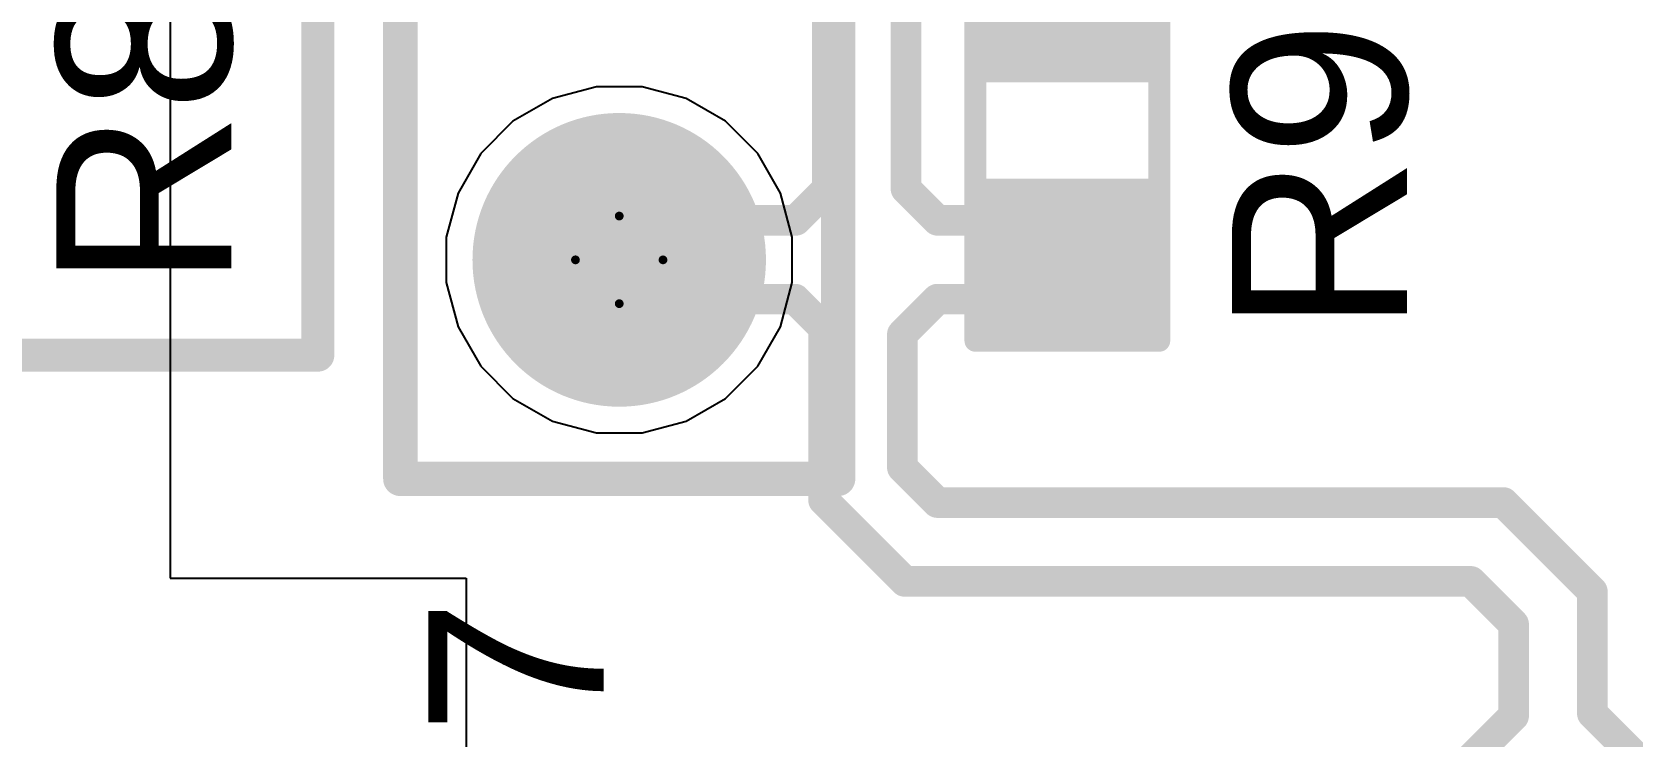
# Model space of a CAD drawing. Header units: inches. Extents: x -4 to 5258, y -4 to 5281.
# Drawn here: x 114.62 to 123.91, y 20.67 to 24.76 of the extents above; entities that cross this region are included whole.
import ezdxf

# ---------------------------------------------------------------- set-up
doc = ezdxf.new("R2010")
doc.units = ezdxf.units.IN
for name, color, linetype in [('Bottom Layer', 5, 'Continuous'), ('Bottom Solder', 6, 'Continuous'), ('Drill Drawing', 1, 'Continuous'), ('Layer 1', 16, 'Continuous'), ('Layer 2', 76, 'Continuous'), ('Multi-Layer', 9, 'Continuous'), ('Pad Holes', 156, 'Continuous'), ('Top Layer', 1, 'Continuous'), ('Top Overlay', 2, 'Continuous'), ('Top Paste', 8, 'Continuous'), ('Top Solder', 216, 'Continuous')]:
    doc.layers.add(name, color=color, linetype=linetype)
doc.styles.add('Arial', font='', dxfattribs={"height": 0.2})
doc.styles.get('Arial').set_extended_font_data('Arial')

# ---------------------------------------------------------------- blocks, each defined once
blk = doc.blocks.new('R___0603_77')
at = {"layer": 'Top Layer'}
for points in [[(-0.381, 0.4445), (-0.381, -0.4445), (-1.143, -0.4445), (-1.143, 0.4445)], [(1.143, 0.4445), (1.143, -0.4445), (0.381, -0.4445), (0.381, 0.4445)]]:
    blk.add_hatch(color=1, dxfattribs=at).paths.add_polyline_path(points)
at = {"layer": 'Top Paste'}
for points in [[(-0.381, 0.4445), (-0.381, -0.4445), (-1.143, -0.4445), (-1.143, 0.4445)], [(1.143, 0.4445), (1.143, -0.4445), (0.381, -0.4445), (0.381, 0.4445)]]:
    blk.add_hatch(color=8, dxfattribs=at).paths.add_polyline_path(points)
at = {"layer": 'Top Solder'}
for points in [[(-0.2794, 0.5461), (-0.2794, -0.5461), (-1.2446, -0.5461), (-1.2446, 0.5461)], [(1.2446, 0.5461), (1.2446, -0.5461), (0.2794, -0.5461), (0.2794, 0.5461)]]:
    blk.add_hatch(color=216, dxfattribs=at).paths.add_polyline_path(points)
at = {"layer": 'Top Overlay'}
for points in [[(-1.2192, -0.5334, 0.127, 0.127, 0), (-1.2192, 0.5334, 0.127, 0.127, 0)], [(1.2192, 0.5334, 0.127, 0.127, 0), (-1.2192, 0.5334, 0.127, 0.127, 0)], [(1.2192, -0.5334, 0.127, 0.127, 0), (1.2192, 0.5334, 0.127, 0.127, 0)], [(1.2192, -0.5334, 0.127, 0.127, 0), (-1.2192, -0.5334, 0.127, 0.127, 0)]]:
    blk.add_lwpolyline(points, format="xyseb", dxfattribs=at)
for points in [[(-1.251, 0.5334, 0.0635, 0.0635, 1), (-1.1874, 0.5334, 0.0635, 0.0635, 1)], [(-1.251, 0.5334, 0.0635, 0.0635, 1), (-1.1874, 0.5334, 0.0635, 0.0635, 1)], [(1.1874, 0.5334, 0.0635, 0.0635, 1), (1.251, 0.5334, 0.0635, 0.0635, 1)], [(1.1874, 0.5334, 0.0635, 0.0635, 1), (1.251, 0.5334, 0.0635, 0.0635, 1)], [(-1.251, -0.5334, 0.0635, 0.0635, 1), (-1.1874, -0.5334, 0.0635, 0.0635, 1)], [(-1.251, -0.5334, 0.0635, 0.0635, 1), (-1.1874, -0.5334, 0.0635, 0.0635, 1)], [(1.1874, -0.5334, 0.0635, 0.0635, 1), (1.251, -0.5334, 0.0635, 0.0635, 1)], [(1.1874, -0.5334, 0.0635, 0.0635, 1), (1.251, -0.5334, 0.0635, 0.0635, 1)]]:
    blk.add_lwpolyline(points, format="xyseb", close=True, dxfattribs=at)
blk = doc.blocks.new('HDR1X2__211')
at = {"layer": 'Bottom Layer'}
blk.add_hatch(color=5, dxfattribs=at).paths.add_polyline_path([(-0.75, 0.75), (0.75, 0.75), (0.75, -0.75), (-0.75, -0.75)])
h = blk.add_hatch(color=5, dxfattribs=at)
edge = h.paths.add_edge_path()
edge.add_arc((2.54, 0), 0.75, 0, 360)
at = {"layer": 'Bottom Solder'}
blk.add_hatch(color=6, dxfattribs=at).paths.add_polyline_path([(-0.8516, 0.8516), (0.8516, 0.8516), (0.8516, -0.8516), (-0.8516, -0.8516)])
h = blk.add_hatch(color=6, dxfattribs=at)
edge = h.paths.add_edge_path()
edge.add_arc((2.54, 0), 0.8516, 0, 360)
at = {"layer": 'Layer 1'}
blk.add_hatch(color=16, dxfattribs=at).paths.add_polyline_path([(-0.75, 0.75), (0.75, 0.75), (0.75, -0.75), (-0.75, -0.75)])
h = blk.add_hatch(color=16, dxfattribs=at)
edge = h.paths.add_edge_path()
edge.add_arc((2.54, 0), 0.75, 0, 360)
at = {"layer": 'Layer 2'}
blk.add_hatch(color=76, dxfattribs=at).paths.add_polyline_path([(-0.75, 0.75), (0.75, 0.75), (0.75, -0.75), (-0.75, -0.75)])
h = blk.add_hatch(color=76, dxfattribs=at)
edge = h.paths.add_edge_path()
edge.add_arc((2.54, 0), 0.75, 0, 360)
at = {"layer": 'Multi-Layer'}
blk.add_hatch(color=9, dxfattribs=at).paths.add_polyline_path([(-0.75, 0.75), (0.75, 0.75), (0.75, -0.75), (-0.75, -0.75)])
h = blk.add_hatch(color=9, dxfattribs=at)
edge = h.paths.add_edge_path()
edge.add_arc((2.54, 0), 0.75, 0, 360)
at = {"layer": 'Pad Holes'}
h = blk.add_hatch(color=7, dxfattribs=at)
edge = h.paths.add_edge_path()
edge.add_arc((0, 0), 0.45, 0, 360)
h = blk.add_hatch(color=7, dxfattribs=at)
edge = h.paths.add_edge_path()
edge.add_arc((2.54, 0), 0.45, 0, 360)
at = {"layer": 'Top Layer'}
blk.add_hatch(color=1, dxfattribs=at).paths.add_polyline_path([(-0.75, 0.75), (0.75, 0.75), (0.75, -0.75), (-0.75, -0.75)])
h = blk.add_hatch(color=1, dxfattribs=at)
edge = h.paths.add_edge_path()
edge.add_arc((2.54, 0), 0.75, 0, 360)
at = {"layer": 'Top Solder'}
blk.add_hatch(color=216, dxfattribs=at).paths.add_polyline_path([(-0.8516, 0.8516), (0.8516, 0.8516), (0.8516, -0.8516), (-0.8516, -0.8516)])
h = blk.add_hatch(color=216, dxfattribs=at)
edge = h.paths.add_edge_path()
edge.add_arc((2.54, 0), 0.8516, 0, 360)
at = {"layer": 'Top Overlay'}
for points in [[(3.81, 1.27, 0.2, 0.2, 0), (-1.27, 1.27, 0.2, 0.2, 0)], [(-1.27, -1.27, 0.2, 0.2, 0), (-1.27, 1.27, 0.2, 0.2, 0)], [(3.81, -1.27, 0.2, 0.2, 0), (3.81, 1.27, 0.2, 0.2, 0)], [(-1.27, -1.27, 0.2, 0.2, 0), (3.81, -1.27, 0.2, 0.2, 0)]]:
    blk.add_lwpolyline(points, format="xyseb", dxfattribs=at)
for points in [[(-1.32, 1.27, 0.1, 0.1, 1), (-1.22, 1.27, 0.1, 0.1, 1)], [(-1.32, 1.27, 0.1, 0.1, 1), (-1.22, 1.27, 0.1, 0.1, 1)], [(3.76, 1.27, 0.1, 0.1, 1), (3.86, 1.27, 0.1, 0.1, 1)], [(3.76, 1.27, 0.1, 0.1, 1), (3.86, 1.27, 0.1, 0.1, 1)], [(-1.32, -1.27, 0.1, 0.1, 1), (-1.22, -1.27, 0.1, 0.1, 1)], [(-1.32, -1.27, 0.1, 0.1, 1), (-1.22, -1.27, 0.1, 0.1, 1)], [(3.76, -1.27, 0.1, 0.1, 1), (3.86, -1.27, 0.1, 0.1, 1)], [(3.76, -1.27, 0.1, 0.1, 1), (3.86, -1.27, 0.1, 0.1, 1)]]:
    blk.add_lwpolyline(points, format="xyseb", close=True, dxfattribs=at)

msp = doc.modelspace()

# ---------------------------------------------------------------- linework, layer by layer
at = {"layer": 'Bottom Layer'}
for p, q in [((117.9003, 24.4414), (117.645, 24.373)), ((118.1647, 24.4414), (117.9003, 24.4414)), ((118.42, 24.373), (118.1647, 24.4414)), ((117.645, 24.373), (117.416, 24.2408)), ((118.649, 24.2408), (118.42, 24.373)), ((117.416, 24.2408), (117.2291, 24.0539)), ((118.8359, 24.0539), (118.649, 24.2408)), ((117.2291, 24.0539), (117.0969, 23.8249)), ((118.9681, 23.8249), (118.8359, 24.0539)), ((117.0969, 23.8249), (117.0285, 23.5696)), ((119.0365, 23.5696), (118.9681, 23.8249)), ((117.0285, 23.5696), (117.0285, 23.3052)), ((119.0365, 23.3052), (119.0365, 23.5696)), ((117.0285, 23.3052), (117.0969, 23.0499)), ((118.9681, 23.0499), (119.0365, 23.3052)), ((117.0969, 23.0499), (117.2291, 22.8209)), ((118.8359, 22.8209), (118.9681, 23.0499)), ((117.2291, 22.8209), (117.416, 22.634)), ((118.649, 22.634), (118.8359, 22.8209)), ((117.416, 22.634), (117.645, 22.5018)), ((118.42, 22.5018), (118.649, 22.634)), ((117.645, 22.5018), (117.9003, 22.4334)), ((118.1647, 22.4334), (118.42, 22.5018)), ((117.9003, 22.4334), (118.1647, 22.4334))]:
    msp.add_line(p, q, dxfattribs=at)
at = {"layer": 'Drill Drawing'}
for points in [[(117.7785, 23.4374, 0.0508, 0.0508, 0), (118.0325, 23.6914, 0.0508, 0.0508, 0)], [(118.0325, 23.6914, 0.0508, 0.0508, 0), (118.2865, 23.4374, 0.0508, 0.0508, 0)], [(117.7785, 23.4374, 0.0508, 0.0508, 0), (118.0325, 23.1834, 0.0508, 0.0508, 0)], [(118.0325, 23.1834, 0.0508, 0.0508, 0), (118.2865, 23.4374, 0.0508, 0.0508, 0)]]:
    msp.add_lwpolyline(points, format="xyseb", dxfattribs=at)
for points in [[(118.0198, 23.6914, 0.0254, 0.0254, 1), (118.0452, 23.6914, 0.0254, 0.0254, 1)], [(118.0198, 23.6914, 0.0254, 0.0254, 1), (118.0452, 23.6914, 0.0254, 0.0254, 1)], [(117.7658, 23.4374, 0.0254, 0.0254, 1), (117.7912, 23.4374, 0.0254, 0.0254, 1)], [(117.7658, 23.4374, 0.0254, 0.0254, 1), (117.7912, 23.4374, 0.0254, 0.0254, 1)], [(118.2738, 23.4374, 0.0254, 0.0254, 1), (118.2992, 23.4374, 0.0254, 0.0254, 1)], [(118.2738, 23.4374, 0.0254, 0.0254, 1), (118.2992, 23.4374, 0.0254, 0.0254, 1)], [(118.0198, 23.1834, 0.0254, 0.0254, 1), (118.0452, 23.1834, 0.0254, 0.0254, 1)], [(118.0198, 23.1834, 0.0254, 0.0254, 1), (118.0452, 23.1834, 0.0254, 0.0254, 1)]]:
    msp.add_lwpolyline(points, format="xyseb", close=True, dxfattribs=at)
at = {"layer": 'Layer 1'}
for p, q in [((117.9003, 24.4414), (117.645, 24.373)), ((118.1647, 24.4414), (117.9003, 24.4414)), ((118.42, 24.373), (118.1647, 24.4414)), ((117.645, 24.373), (117.416, 24.2408)), ((118.649, 24.2408), (118.42, 24.373)), ((117.416, 24.2408), (117.2291, 24.0539)), ((118.8359, 24.0539), (118.649, 24.2408)), ((117.2291, 24.0539), (117.0969, 23.8249)), ((118.9681, 23.8249), (118.8359, 24.0539)), ((117.0969, 23.8249), (117.0285, 23.5696)), ((119.0365, 23.5696), (118.9681, 23.8249)), ((117.0285, 23.5696), (117.0285, 23.3052)), ((119.0365, 23.3052), (119.0365, 23.5696)), ((117.0285, 23.3052), (117.0969, 23.0499)), ((118.9681, 23.0499), (119.0365, 23.3052)), ((117.0969, 23.0499), (117.2291, 22.8209)), ((118.8359, 22.8209), (118.9681, 23.0499)), ((117.2291, 22.8209), (117.416, 22.634)), ((118.649, 22.634), (118.8359, 22.8209)), ((117.416, 22.634), (117.645, 22.5018)), ((118.42, 22.5018), (118.649, 22.634)), ((117.645, 22.5018), (117.9003, 22.4334)), ((118.1647, 22.4334), (118.42, 22.5018)), ((117.9003, 22.4334), (118.1647, 22.4334))]:
    msp.add_line(p, q, dxfattribs=at)
at = {"layer": 'Top Layer'}
for p, q in [((115.4272, 41.4037), (115.4269, 21.5917)), ((115.4272, 41.4037), (115.4269, 21.5917)), ((115.4269, 21.5917), (117.1435, 21.5917)), ((115.4269, 21.5917), (117.1435, 21.5917)), ((117.1435, 21.5917), (117.1435, 7.6217)), ((117.1435, 21.5917), (117.1435, 7.6217))]:
    msp.add_line(p, q, dxfattribs=at)
for points in [[(119.2394, 23.8488, 0.1778, 0.1778, 0), (119.2394, 28.2264, 0.1778, 0.1778, 0)], [(119.6966, 23.8493, 0.1778, 0.1778, 0), (119.6966, 28.2172, 0.1778, 0.1778, 0)], [(119.0572, 23.6666, 0.1778, 0.1778, 0), (119.2394, 23.8488, 0.1778, 0.1778, 0)], [(119.6966, 23.8493, 0.1778, 0.1778, 0), (119.8793, 23.6666, 0.1778, 0.1778, 0)], [(118.2865, 23.4374, 0.1778, 0.1778, 0), (118.5157, 23.6666, 0.1778, 0.1778, 0)], [(118.5157, 23.6666, 0.1778, 0.1778, 0), (119.0572, 23.6666, 0.1778, 0.1778, 0)], [(119.8793, 23.6666, 0.1778, 0.1778, 0), (120.3918, 23.6666, 0.1778, 0.1778, 0)], [(120.3918, 23.6666, 0.1778, 0.1778, 0), (120.633, 23.4254, 0.1778, 0.1778, 0)], [(118.2865, 23.4374, 0.1778, 0.1778, 0), (118.5145, 23.2094, 0.1778, 0.1778, 0)], [(120.417, 23.2094, 0.1778, 0.1778, 0), (120.633, 23.4254, 0.1778, 0.1778, 0)], [(118.5145, 23.2094, 0.1778, 0.1778, 0), (119.0533, 23.2094, 0.1778, 0.1778, 0)], [(119.0533, 23.2094, 0.1778, 0.1778, 0), (119.2185, 23.0442, 0.1778, 0.1778, 0)], [(119.6757, 23.0059, 0.1778, 0.1778, 0), (119.8792, 23.2094, 0.1778, 0.1778, 0)], [(119.8792, 23.2094, 0.1778, 0.1778, 0), (120.417, 23.2094, 0.1778, 0.1778, 0)], [(119.2185, 22.0439, 0.1778, 0.1778, 0), (119.2185, 23.0442, 0.1778, 0.1778, 0)], [(119.6757, 22.2332, 0.1778, 0.1778, 0), (119.6757, 23.0059, 0.1778, 0.1778, 0)], [(119.6757, 22.2332, 0.1778, 0.1778, 0), (119.8791, 22.0298, 0.1778, 0.1778, 0)], [(119.2185, 22.0439, 0.1778, 0.1778, 0), (119.6897, 21.5726, 0.1778, 0.1778, 0)], [(119.8791, 22.0298, 0.1778, 0.1778, 0), (123.1637, 22.0298, 0.1778, 0.1778, 0)], [(123.1637, 22.0298, 0.1778, 0.1778, 0), (123.6799, 21.5136, 0.1778, 0.1778, 0)], [(119.6897, 21.5726, 0.1778, 0.1778, 0), (122.9743, 21.5726, 0.1778, 0.1778, 0)], [(122.9743, 21.5726, 0.1778, 0.1778, 0), (123.2227, 21.3243, 0.1778, 0.1778, 0)], [(123.6799, 20.8064, 0.1778, 0.1778, 0), (123.6799, 21.5136, 0.1778, 0.1778, 0)], [(123.2227, 20.7921, 0.1778, 0.1778, 0), (123.2227, 21.3243, 0.1778, 0.1778, 0)], [(123.6799, 20.8064, 0.1778, 0.1778, 0), (124.0635, 20.4228, 0.1778, 0.1778, 0)], [(122.8534, 20.4228, 0.1778, 0.1778, 0), (123.2227, 20.7921, 0.1778, 0.1778, 0)]]:
    msp.add_lwpolyline(points, format="xyseb", dxfattribs=at)
for points in [[(119.195, 23.8488, 0.0889, 0.0889, 1), (119.2839, 23.8488, 0.0889, 0.0889, 1)], [(119.195, 23.8488, 0.0889, 0.0889, 1), (119.2839, 23.8488, 0.0889, 0.0889, 1)], [(119.6522, 23.8493, 0.0889, 0.0889, 1), (119.7411, 23.8493, 0.0889, 0.0889, 1)], [(119.6522, 23.8493, 0.0889, 0.0889, 1), (119.7411, 23.8493, 0.0889, 0.0889, 1)], [(118.4713, 23.6666, 0.0889, 0.0889, 1), (118.5602, 23.6666, 0.0889, 0.0889, 1)], [(118.4713, 23.6666, 0.0889, 0.0889, 1), (118.5602, 23.6666, 0.0889, 0.0889, 1)], [(119.0128, 23.6666, 0.0889, 0.0889, 1), (119.1017, 23.6666, 0.0889, 0.0889, 1)], [(119.0128, 23.6666, 0.0889, 0.0889, 1), (119.1017, 23.6666, 0.0889, 0.0889, 1)], [(119.8349, 23.6666, 0.0889, 0.0889, 1), (119.9238, 23.6666, 0.0889, 0.0889, 1)], [(119.8349, 23.6666, 0.0889, 0.0889, 1), (119.9238, 23.6666, 0.0889, 0.0889, 1)], [(120.3473, 23.6666, 0.0889, 0.0889, 1), (120.4362, 23.6666, 0.0889, 0.0889, 1)], [(120.3473, 23.6666, 0.0889, 0.0889, 1), (120.4362, 23.6666, 0.0889, 0.0889, 1)], [(118.2421, 23.4374, 0.0889, 0.0889, 1), (118.331, 23.4374, 0.0889, 0.0889, 1)], [(118.2421, 23.4374, 0.0889, 0.0889, 1), (118.331, 23.4374, 0.0889, 0.0889, 1)], [(120.5885, 23.4254, 0.0889, 0.0889, 1), (120.6774, 23.4254, 0.0889, 0.0889, 1)], [(120.5885, 23.4254, 0.0889, 0.0889, 1), (120.6774, 23.4254, 0.0889, 0.0889, 1)], [(118.4701, 23.2094, 0.0889, 0.0889, 1), (118.559, 23.2094, 0.0889, 0.0889, 1)], [(118.4701, 23.2094, 0.0889, 0.0889, 1), (118.559, 23.2094, 0.0889, 0.0889, 1)], [(119.0089, 23.2094, 0.0889, 0.0889, 1), (119.0978, 23.2094, 0.0889, 0.0889, 1)], [(119.0089, 23.2094, 0.0889, 0.0889, 1), (119.0978, 23.2094, 0.0889, 0.0889, 1)], [(119.8347, 23.2094, 0.0889, 0.0889, 1), (119.9236, 23.2094, 0.0889, 0.0889, 1)], [(119.8347, 23.2094, 0.0889, 0.0889, 1), (119.9236, 23.2094, 0.0889, 0.0889, 1)], [(120.3725, 23.2094, 0.0889, 0.0889, 1), (120.4614, 23.2094, 0.0889, 0.0889, 1)], [(120.3725, 23.2094, 0.0889, 0.0889, 1), (120.4614, 23.2094, 0.0889, 0.0889, 1)], [(119.174, 23.0442, 0.0889, 0.0889, 1), (119.2629, 23.0442, 0.0889, 0.0889, 1)], [(119.174, 23.0442, 0.0889, 0.0889, 1), (119.2629, 23.0442, 0.0889, 0.0889, 1)], [(119.6312, 23.0059, 0.0889, 0.0889, 1), (119.7201, 23.0059, 0.0889, 0.0889, 1)], [(119.6312, 23.0059, 0.0889, 0.0889, 1), (119.7201, 23.0059, 0.0889, 0.0889, 1)], [(119.6312, 22.2332, 0.0889, 0.0889, 1), (119.7201, 22.2332, 0.0889, 0.0889, 1)], [(119.6312, 22.2332, 0.0889, 0.0889, 1), (119.7201, 22.2332, 0.0889, 0.0889, 1)], [(119.174, 22.0439, 0.0889, 0.0889, 1), (119.2629, 22.0439, 0.0889, 0.0889, 1)], [(119.174, 22.0439, 0.0889, 0.0889, 1), (119.2629, 22.0439, 0.0889, 0.0889, 1)], [(119.8346, 22.0298, 0.0889, 0.0889, 1), (119.9235, 22.0298, 0.0889, 0.0889, 1)], [(119.8346, 22.0298, 0.0889, 0.0889, 1), (119.9235, 22.0298, 0.0889, 0.0889, 1)], [(123.1193, 22.0298, 0.0889, 0.0889, 1), (123.2082, 22.0298, 0.0889, 0.0889, 1)], [(123.1193, 22.0298, 0.0889, 0.0889, 1), (123.2082, 22.0298, 0.0889, 0.0889, 1)], [(119.6453, 21.5726, 0.0889, 0.0889, 1), (119.7342, 21.5726, 0.0889, 0.0889, 1)], [(119.6453, 21.5726, 0.0889, 0.0889, 1), (119.7342, 21.5726, 0.0889, 0.0889, 1)], [(122.9299, 21.5726, 0.0889, 0.0889, 1), (123.0188, 21.5726, 0.0889, 0.0889, 1)], [(122.9299, 21.5726, 0.0889, 0.0889, 1), (123.0188, 21.5726, 0.0889, 0.0889, 1)], [(123.6354, 21.5136, 0.0889, 0.0889, 1), (123.7243, 21.5136, 0.0889, 0.0889, 1)], [(123.6354, 21.5136, 0.0889, 0.0889, 1), (123.7243, 21.5136, 0.0889, 0.0889, 1)], [(123.1782, 21.3243, 0.0889, 0.0889, 1), (123.2671, 21.3243, 0.0889, 0.0889, 1)], [(123.1782, 21.3243, 0.0889, 0.0889, 1), (123.2671, 21.3243, 0.0889, 0.0889, 1)], [(123.6354, 20.8064, 0.0889, 0.0889, 1), (123.7243, 20.8064, 0.0889, 0.0889, 1)], [(123.6354, 20.8064, 0.0889, 0.0889, 1), (123.7243, 20.8064, 0.0889, 0.0889, 1)], [(123.1782, 20.7921, 0.0889, 0.0889, 1), (123.2671, 20.7921, 0.0889, 0.0889, 1)], [(123.1782, 20.7921, 0.0889, 0.0889, 1), (123.2671, 20.7921, 0.0889, 0.0889, 1)]]:
    msp.add_lwpolyline(points, format="xyseb", close=True, dxfattribs=at)
at = {"layer": 'Top Overlay'}
for points in [[(116.2838, 22.8844, 0.1905, 0.1905, 0), (116.2838, 26.3846, 0.1905, 0.1905, 0)], [(106.4383, 22.8844, 0.1905, 0.1905, 0), (116.2838, 22.8844, 0.1905, 0.1905, 0)]]:
    msp.add_lwpolyline(points, format="xyseb", dxfattribs=at)
msp.add_lwpolyline([(116.2362, 22.8844, 0.0952, 0.0952, 1), (116.3315, 22.8844, 0.0952, 0.0952, 1)], format="xyseb", close=True, dxfattribs=at)
msp.add_lwpolyline([(116.2362, 22.8844, 0.0952, 0.0952, 1), (116.3315, 22.8844, 0.0952, 0.0952, 1)], format="xyseb", close=True, dxfattribs=at)

# ---------------------------------------------------------------- block references
at = {"rotation": 270}
for name, p in [('HDR1X2__211', (118.0325, 25.9774)), ('R___0603_77', (120.633, 24.1874))]:
    msp.add_blockref(name, p, dxfattribs=at)

# ---------------------------------------------------------------- texts
at = {"layer": 'Top Overlay', "style": 'Arial'}
for s, p in [('R83', (115.7819, 23.2717)), ('R91', (122.6042, 23.0109)), ('J7', (117.9415, 19.9733))]:
    msp.add_text(s, height=1.016, rotation=90, dxfattribs=at).set_placement(p)

doc.saveas('drawing.dxf')
